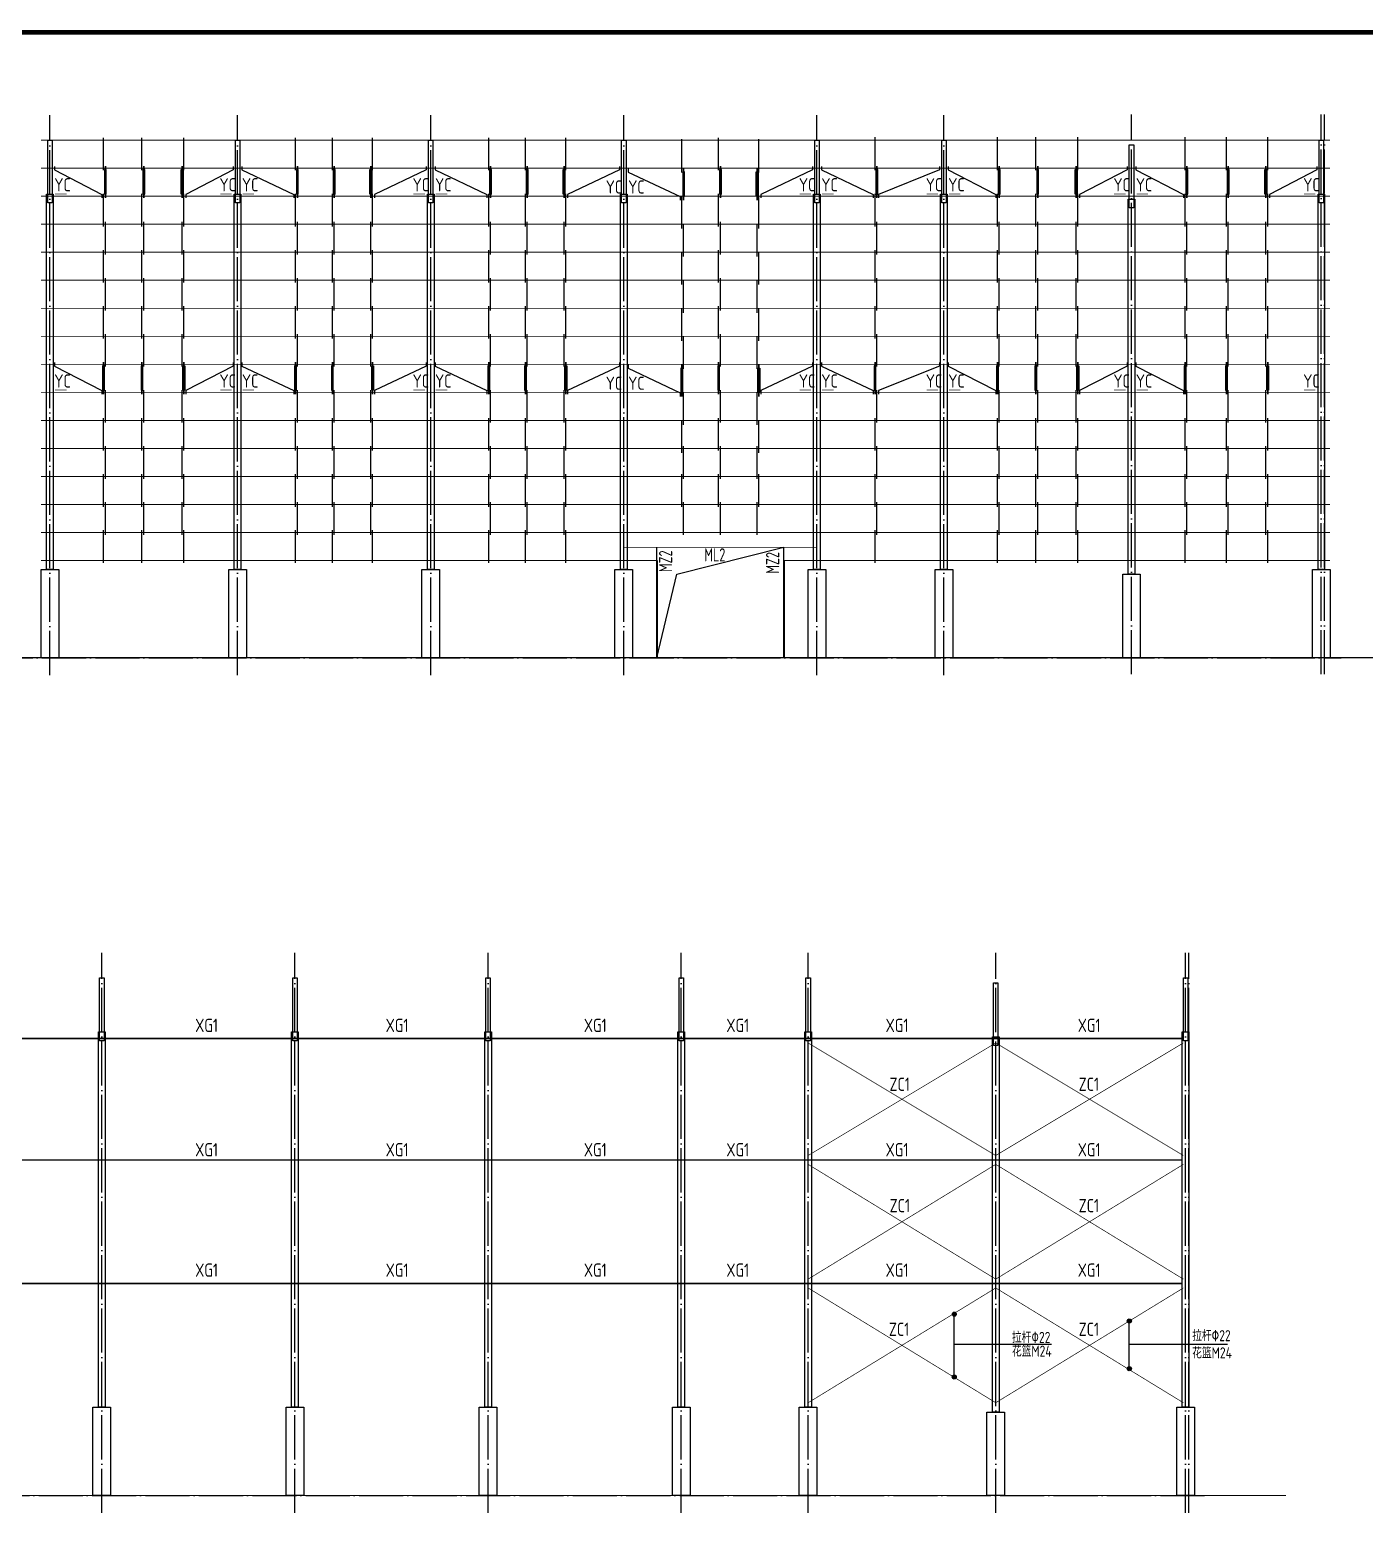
# Model space of a CAD drawing. Extents: x 69728788 to 150676229, y 15322671 to 43663798.
# Drawn here: x 75165439 to 75225913, y 20090026 to 20158203 of the extents above; entities that cross this region are included whole.
import ezdxf
from ezdxf.enums import TextEntityAlignment as Align

# ---------------------------------------------------------------- set-up
doc = ezdxf.new("R2010")
doc.units = 0
doc.header["$LTSCALE"] = 1000
doc.header["$MEASUREMENT"] = 0
doc.linetypes.add('DOTE', pattern=[2.42, 2, -0.2, 0.02, -0.2])
doc.layers.get('0').update_dxf_attribs({"linetype": 'CONTINUOUS'})
doc.layers.add('13', color=9, linetype='CONTINUOUS', lineweight=35)
for name, color, linetype in [('B标注', 3, 'CONTINUOUS'), ('DOTE', 251, 'DOTE'), ('PUB_DIM', 3, 'CONTINUOUS'), ('PUB_TEXT', 7, 'CONTINUOUS'), ('PUB_TITLE', 4, 'CONTINUOUS'), ('QL', 4, 'CONTINUOUS'), ('S', 2, 'CONTINUOUS'), ('屋面隅撑', 1, 'CONTINUOUS'), ('檩条拉条', 253, 'CONTINUOUS'), ('钢柱', 3, 'CONTINUOUS')]:
    doc.layers.add(name, color=color, linetype=linetype)
doc.styles.add('_HZDX', font='atssdeng.shx', dxfattribs={"width": 0.8, "bigfont": 'atssdchn.shx'})
doc.styles.add('TSSD_Rein', font='atssdeng.shx', dxfattribs={"width": 0.7, "bigfont": 'atssdchn.shx'})

msp = doc.modelspace()

# ---------------------------------------------------------------- hatches: boundary and pattern name
at = {"layer": 'PUB_DIM'}
for points in [[(75207402.5, 20100025.7, -1), (75207214.8, 20100025.7, -1)], [(75215333.3, 20099715.5, -1), (75215145.6, 20099715.5, -1)], [(75207402.5, 20097176.3, -1), (75207214.8, 20097176.3, -1)], [(75215333.3, 20097558.6, -1), (75215145.6, 20097558.6, -1)]]:
    msp.add_hatch(color=256, dxfattribs=at).paths.add_polyline_path(points)

# ---------------------------------------------------------------- linework, layer by layer
at = {"const_width": 50}
for points in [[(75123017.6, 20129769.6), (75228493.7, 20129769.6)], [(75122867.6, 20091813.7), (75222343.7, 20091813.7)]]:
    msp.add_lwpolyline(points, dxfattribs=at)
at = {"layer": '13'}
for p, q in [((75193838.6, 20134169.6), (75193838.6, 20129769.6)), ((75199588.6, 20134169.6), (75199588.6, 20129769.6))]:
    msp.add_line(p, q, dxfattribs=at)
at = {"layer": 'B标注'}
msp.add_lwpolyline([(75193838.6, 20129769.6), (75194742.8, 20133556.7), (75199588.6, 20134769.6)], dxfattribs=at)
at = {"layer": 'DOTE'}
for p, q in [((75166338.5, 20128980.6), (75166338.5, 20154345.6)), ((75174838.5, 20128980.6), (75174838.5, 20154345.6)), ((75183588.5, 20128980.6), (75183588.5, 20154345.6)), ((75192338.5, 20128980.6), (75192338.5, 20154345.6)), ((75201088.5, 20128980.6), (75201088.5, 20154345.6)), ((75206838.5, 20128980.6), (75206838.5, 20154345.6)), ((75215338.5, 20129019.6), (75215338.5, 20154384.6)), ((75223938.5, 20129019.6), (75223938.5, 20154384.6)), ((75224088.5, 20129019.6), (75224088.5, 20154384.6)), ((75124838.5, 20129769.6), (75224838.5, 20129769.6)), ((75124838.5, 20129769.6), (75224838.5, 20129769.6)), ((75168688.5, 20091024.7), (75168688.5, 20116389.6)), ((75177438.5, 20091024.7), (75177438.5, 20116389.6)), ((75186188.5, 20091024.7), (75186188.5, 20116389.6)), ((75194938.5, 20091024.7), (75194938.5, 20116389.6)), ((75200688.5, 20091024.7), (75200688.5, 20116389.6)), ((75209188.5, 20091024.7), (75209188.5, 20116389.6)), ((75217788.5, 20091024.7), (75217788.5, 20116389.6)), ((75217938.5, 20091024.7), (75217938.5, 20116389.6)), ((75124688.5, 20091813.7), (75218688.5, 20091813.7))]:
    msp.add_line(p, q, dxfattribs=at)
at = {"layer": 'PUB_DIM'}
for p, q in [((75207308.7, 20097176.3), (75207308.7, 20100081.5)), ((75215239.5, 20097558.6), (75215239.5, 20099771.3)), ((75207308.7, 20098669.6), (75211712.2, 20098669.6)), ((75215239.5, 20098669.6), (75219691.2, 20098669.6))]:
    msp.add_line(p, q, dxfattribs=at)
for centre in [(75207308.7, 20100025.7), (75215239.5, 20099715.5), (75207308.7, 20097176.3), (75215239.5, 20097558.6)]:
    msp.add_circle(centre, 93.9, dxfattribs=at)
at = {"layer": 'PUB_TITLE', "const_width": 200}
msp.add_lwpolyline([(75112584.3, 20043302.8), (75273784.3, 20043302.8), (75273784.3, 20158102.8), (75112584.3, 20158102.8)], close=True, dxfattribs=at)
at = {"layer": 'PUB_TITLE', "const_width": 30}
for points in [[(75209188.5, 20107213.7), (75200688.5, 20112313.7)], [(75209188.5, 20112313.7), (75200688.5, 20107213.7)], [(75217688.5, 20107213.7), (75209188.5, 20112313.7)], [(75217688.5, 20112313.7), (75209188.5, 20107213.7)], [(75209188.5, 20101613.7), (75200688.5, 20106813.7)], [(75209188.5, 20106813.7), (75200688.5, 20101613.7)], [(75217688.5, 20101613.7), (75209188.5, 20106813.7)], [(75217688.5, 20106813.7), (75209188.5, 20101613.7)], [(75209188.5, 20096013.7), (75200688.5, 20101213.7)], [(75209188.5, 20101213.7), (75200688.5, 20096013.7)], [(75217688.5, 20096013.7), (75209188.5, 20101213.7)], [(75217688.5, 20101213.7), (75209188.5, 20096013.7)]]:
    msp.add_lwpolyline(points, dxfattribs=at)
at = {"layer": 'QL'}
for p, q in [((75193838.6, 20134169.6), (75193838.6, 20134769.6)), ((75199588.6, 20134169.6), (75199588.6, 20134769.6))]:
    msp.add_line(p, q, dxfattribs=at)
at = {"layer": 'QL', "const_width": 40}
for points in [[(75165938.5, 20153219.6), (75224338.5, 20153219.6)], [(75165938.5, 20151949.6), (75224338.5, 20151949.6)], [(75165938.5, 20151949.6), (75224338.5, 20151949.6)], [(75165938.5, 20150679.6), (75224338.5, 20150679.6)], [(75165938.5, 20149409.6), (75224338.5, 20149409.6)], [(75165938.5, 20148139.6), (75224338.5, 20148139.6)], [(75165938.5, 20146869.6), (75224338.5, 20146869.6)], [(75165938.5, 20145599.6), (75224338.5, 20145599.6)], [(75165938.5, 20145599.6), (75224338.5, 20145599.6)], [(75165938.5, 20144329.6), (75224338.5, 20144329.6)], [(75165938.5, 20143059.6), (75224338.5, 20143059.6)], [(75165938.5, 20141789.6), (75224338.5, 20141789.6)], [(75165938.5, 20140519.6), (75224338.5, 20140519.6)], [(75165938.5, 20139249.6), (75224338.5, 20139249.6)], [(75165938.5, 20137979.6), (75224338.5, 20137979.6)], [(75165938.5, 20136709.6), (75224338.5, 20136709.6)], [(75165938.5, 20135439.6), (75224338.5, 20135439.6)], [(75192338.5, 20134769.6), (75201088.5, 20134769.6)], [(75165938.5, 20134169.6), (75193838.6, 20134169.6)], [(75199588.6, 20134169.6), (75224338.5, 20134169.6)]]:
    msp.add_lwpolyline(points, dxfattribs=at)
at = {"layer": 'S', "ltscale": 100, "const_width": 70}
for points in [[(75125763.5, 20112513.7), (75217638.5, 20112513.7)], [(75125763.5, 20107013.7), (75217638.5, 20107013.7)], [(75125763.5, 20101413.7), (75217638.5, 20101413.7)]]:
    msp.add_lwpolyline(points, dxfattribs=at)
at = {"layer": '屋面隅撑', "const_width": 30}
for points in [[(75167090, 20150779.6), (75166567.6, 20150779.6)], [(75174573.5, 20150779.6), (75174051.1, 20150779.6)], [(75174573.5, 20150779.6), (75174051.1, 20150779.6)], [(75175590, 20150779.6), (75175067.6, 20150779.6)], [(75183323.5, 20150779.6), (75182801.1, 20150779.6)], [(75184340, 20150779.6), (75183817.6, 20150779.6)], [(75192073.5, 20150679.6), (75191551.1, 20150679.6)], [(75193090, 20150679.6), (75192567.6, 20150679.6)], [(75200823.5, 20150779.6), (75200301.1, 20150779.6)], [(75201840, 20150779.6), (75201317.6, 20150779.6)], [(75206573.5, 20150779.6), (75206051.1, 20150779.6)], [(75206573.5, 20150779.6), (75206051.1, 20150779.6)], [(75207590, 20150779.6), (75207067.6, 20150779.6)], [(75207590, 20150779.6), (75207067.6, 20150779.6)], [(75215073.5, 20150779.6), (75214551.1, 20150779.6)], [(75216090, 20150779.6), (75215567.6, 20150779.6)], [(75223673.5, 20150779.6), (75223151.1, 20150779.6)], [(75167090, 20141889.6), (75166567.6, 20141889.6)], [(75174573.5, 20141889.6), (75174051.1, 20141889.6)], [(75174573.5, 20141889.6), (75174051.1, 20141889.6)], [(75175590, 20141889.6), (75175067.6, 20141889.6)], [(75183323.5, 20141889.6), (75182801.1, 20141889.6)], [(75184340, 20141889.6), (75183817.6, 20141889.6)], [(75192073.5, 20141789.6), (75191551.1, 20141789.6)], [(75193090, 20141789.6), (75192567.6, 20141789.6)], [(75200823.5, 20141889.6), (75200301.1, 20141889.6)], [(75201840, 20141889.6), (75201317.6, 20141889.6)], [(75206573.5, 20141889.6), (75206051.1, 20141889.6)], [(75206573.5, 20141889.6), (75206051.1, 20141889.6)], [(75207590, 20141889.6), (75207067.6, 20141889.6)], [(75207590, 20141889.6), (75207067.6, 20141889.6)], [(75215073.5, 20141889.6), (75214551.1, 20141889.6)], [(75216090, 20141889.6), (75215567.6, 20141889.6)], [(75223673.5, 20141889.6), (75223151.1, 20141889.6)]]:
    msp.add_lwpolyline(points, dxfattribs=at)
at = {"layer": '檩条拉条'}
for p, q in [((75168768.5, 20151849.6), (75168768.5, 20153319.3)), ((75170508.5, 20151849.6), (75170508.5, 20153319.3)), ((75172408.5, 20151849.6), (75172408.5, 20153319.3)), ((75177468.5, 20151849.6), (75177468.5, 20153319.3)), ((75179133.5, 20151849.6), (75179133.5, 20153319.3)), ((75180958.5, 20151849.6), (75180958.5, 20153319.3)), ((75186218.5, 20151849.6), (75186218.5, 20153319.3)), ((75187883.5, 20151849.6), (75187883.5, 20153319.3)), ((75189708.5, 20151849.6), (75189708.5, 20153319.3)), ((75194968.5, 20151749.6), (75194968.5, 20153259.3)), ((75196633.5, 20151849.6), (75196633.5, 20153319.3)), ((75198458.5, 20151749.6), (75198458.5, 20153259.3)), ((75203718.5, 20151849.6), (75203718.5, 20153359.3)), ((75209268.5, 20151849.6), (75209268.5, 20153359.3)), ((75211008.5, 20151849.6), (75211008.5, 20153359.3)), ((75212908.5, 20151849.6), (75212908.5, 20153359.3)), ((75217768.5, 20151849.6), (75217768.5, 20153359.3)), ((75219638.5, 20151849.6), (75219638.5, 20153359.3)), ((75221508.5, 20151849.6), (75221508.5, 20153359.3)), ((75168848.5, 20152042.8), (75168848.5, 20150599.6)), ((75168848.5, 20150599.6), (75168848.5, 20152042.8)), ((75170588.5, 20152042.8), (75170588.5, 20150599.6)), ((75170588.5, 20150599.6), (75170588.5, 20152042.8)), ((75172328.5, 20152042.8), (75172328.5, 20150599.6)), ((75172328.5, 20150599.6), (75172328.5, 20152042.8)), ((75177548.5, 20152042.8), (75177548.5, 20150599.6)), ((75177548.5, 20150599.6), (75177548.5, 20152042.8)), ((75179213.5, 20152042.8), (75179213.5, 20150599.6)), ((75179213.5, 20150599.6), (75179213.5, 20152042.8)), ((75180878.5, 20152042.8), (75180878.5, 20150599.6)), ((75180878.5, 20150599.6), (75180878.5, 20152042.8)), ((75186298.5, 20152042.8), (75186298.5, 20150599.6)), ((75186298.5, 20150599.6), (75186298.5, 20152042.8)), ((75187963.5, 20152042.8), (75187963.5, 20150599.6)), ((75187963.5, 20150599.6), (75187963.5, 20152042.8)), ((75189628.5, 20152042.8), (75189628.5, 20150599.6)), ((75189628.5, 20150599.6), (75189628.5, 20152042.8)), ((75195048.5, 20151942.8), (75195048.5, 20150499.6)), ((75195048.5, 20150499.6), (75195048.5, 20151942.8)), ((75196713.5, 20152042.8), (75196713.5, 20150599.6)), ((75196713.5, 20150599.6), (75196713.5, 20152042.8)), ((75198378.5, 20151942.8), (75198378.5, 20150499.6)), ((75198378.5, 20150499.6), (75198378.5, 20151942.8)), ((75203798.5, 20152042.8), (75203798.5, 20150599.6)), ((75203798.5, 20150599.6), (75203798.5, 20152042.8)), ((75209348.5, 20152042.8), (75209348.5, 20150599.6)), ((75209348.5, 20150599.6), (75209348.5, 20152042.8)), ((75211088.5, 20152042.8), (75211088.5, 20150599.6)), ((75211088.5, 20150599.6), (75211088.5, 20152042.8)), ((75212828.5, 20152042.8), (75212828.5, 20150599.6)), ((75212828.5, 20150599.6), (75212828.5, 20152042.8)), ((75217848.5, 20152042.8), (75217848.5, 20150599.6)), ((75217848.5, 20150599.6), (75217848.5, 20152042.8)), ((75219718.5, 20152042.8), (75219718.5, 20150599.6)), ((75219718.5, 20150599.6), (75219718.5, 20152042.8)), ((75221428.5, 20152042.8), (75221428.5, 20150599.6)), ((75221428.5, 20150599.6), (75221428.5, 20152042.8)), ((75168768.5, 20149309.6), (75168768.5, 20150779.3)), ((75170508.5, 20149309.6), (75170508.5, 20150779.3)), ((75172408.5, 20149309.6), (75172408.5, 20150779.3)), ((75177468.5, 20149309.6), (75177468.5, 20150779.3)), ((75179133.5, 20149309.6), (75179133.5, 20150779.3)), ((75180958.5, 20149309.6), (75180958.5, 20150779.3)), ((75186218.5, 20149309.6), (75186218.5, 20150779.3)), ((75187883.5, 20149309.6), (75187883.5, 20150779.3)), ((75189708.5, 20149309.6), (75189708.5, 20150779.3)), ((75194968.5, 20149209.6), (75194968.5, 20150679.3)), ((75196633.5, 20149309.6), (75196633.5, 20150779.3)), ((75198458.5, 20149209.6), (75198458.5, 20150679.3)), ((75203718.5, 20149309.6), (75203718.5, 20150779.3)), ((75209268.5, 20149309.6), (75209268.5, 20150779.3)), ((75211008.5, 20149309.6), (75211008.5, 20150779.3)), ((75212908.5, 20149309.6), (75212908.5, 20150779.3)), ((75217768.5, 20149309.6), (75217768.5, 20150779.3)), ((75219638.5, 20149309.6), (75219638.5, 20150779.3)), ((75221508.5, 20149309.6), (75221508.5, 20150779.3)), ((75168848.5, 20148039.6), (75168848.5, 20149509.3)), ((75170588.5, 20148039.6), (75170588.5, 20149509.3)), ((75172328.5, 20148039.6), (75172328.5, 20149509.3)), ((75177548.5, 20148039.6), (75177548.5, 20149509.3)), ((75179213.5, 20148039.6), (75179213.5, 20149509.3)), ((75180878.5, 20148039.6), (75180878.5, 20149509.3)), ((75186298.5, 20148039.6), (75186298.5, 20149509.3)), ((75187963.5, 20148039.6), (75187963.5, 20149509.3)), ((75189628.5, 20148039.6), (75189628.5, 20149509.3)), ((75195048.5, 20147939.6), (75195048.5, 20149409.3)), ((75196713.5, 20148039.6), (75196713.5, 20149509.3)), ((75198378.5, 20147939.6), (75198378.5, 20149409.3)), ((75203798.5, 20148039.6), (75203798.5, 20149509.3)), ((75209348.5, 20148039.6), (75209348.5, 20149509.3)), ((75211088.5, 20148039.6), (75211088.5, 20149509.3)), ((75212828.5, 20148039.6), (75212828.5, 20149509.3)), ((75217848.5, 20148039.6), (75217848.5, 20149509.3)), ((75219718.5, 20148039.6), (75219718.5, 20149509.3)), ((75221428.5, 20148039.6), (75221428.5, 20149509.3)), ((75168768.5, 20146769.6), (75168768.5, 20148239.3)), ((75170508.5, 20146769.6), (75170508.5, 20148239.3)), ((75172408.5, 20146769.6), (75172408.5, 20148239.3)), ((75177468.5, 20146769.6), (75177468.5, 20148239.3)), ((75179133.5, 20146769.6), (75179133.5, 20148239.3)), ((75180958.5, 20146769.6), (75180958.5, 20148239.3)), ((75186218.5, 20146769.6), (75186218.5, 20148239.3)), ((75187883.5, 20146769.6), (75187883.5, 20148239.3)), ((75189708.5, 20146769.6), (75189708.5, 20148239.3)), ((75194968.5, 20146669.6), (75194968.5, 20148139.3)), ((75196633.5, 20146769.6), (75196633.5, 20148239.3)), ((75198458.5, 20146669.6), (75198458.5, 20148139.3)), ((75203718.5, 20146769.6), (75203718.5, 20148239.3)), ((75209268.5, 20146769.6), (75209268.5, 20148239.3)), ((75211008.5, 20146769.6), (75211008.5, 20148239.3)), ((75212908.5, 20146769.6), (75212908.5, 20148239.3)), ((75217768.5, 20146769.6), (75217768.5, 20148239.3)), ((75219638.5, 20146769.6), (75219638.5, 20148239.3)), ((75221508.5, 20146769.6), (75221508.5, 20148239.3)), ((75168848.5, 20145499.6), (75168848.5, 20146969.3)), ((75170588.5, 20145499.6), (75170588.5, 20146969.3)), ((75172328.5, 20145499.6), (75172328.5, 20146969.3)), ((75177548.5, 20145499.6), (75177548.5, 20146969.3)), ((75179213.5, 20145499.6), (75179213.5, 20146969.3)), ((75180878.5, 20145499.6), (75180878.5, 20146969.3)), ((75186298.5, 20145499.6), (75186298.5, 20146969.3)), ((75187963.5, 20145499.6), (75187963.5, 20146969.3)), ((75189628.5, 20145499.6), (75189628.5, 20146969.3)), ((75195048.5, 20145399.6), (75195048.5, 20146869.3)), ((75196713.5, 20145499.6), (75196713.5, 20146969.3)), ((75198378.5, 20145399.6), (75198378.5, 20146869.3)), ((75203798.5, 20145499.6), (75203798.5, 20146969.3)), ((75209348.5, 20145499.6), (75209348.5, 20146969.3)), ((75211088.5, 20145499.6), (75211088.5, 20146969.3)), ((75212828.5, 20145499.6), (75212828.5, 20146969.3)), ((75217848.5, 20145499.6), (75217848.5, 20146969.3)), ((75219718.5, 20145499.6), (75219718.5, 20146969.3)), ((75221428.5, 20145499.6), (75221428.5, 20146969.3)), ((75168768.5, 20144229.6), (75168768.5, 20145699.3)), ((75170508.5, 20144229.6), (75170508.5, 20145699.3)), ((75172408.5, 20144229.6), (75172408.5, 20145699.3)), ((75177468.5, 20144229.6), (75177468.5, 20145699.3)), ((75179133.5, 20144229.6), (75179133.5, 20145699.3)), ((75180958.5, 20144229.6), (75180958.5, 20145699.3)), ((75186218.5, 20144229.6), (75186218.5, 20145699.3)), ((75187883.5, 20144229.6), (75187883.5, 20145699.3)), ((75189708.5, 20144229.6), (75189708.5, 20145699.3)), ((75196633.5, 20144229.6), (75196633.5, 20145699.3)), ((75203718.5, 20144229.6), (75203718.5, 20145699.3)), ((75209268.5, 20144229.6), (75209268.5, 20145699.3)), ((75211008.5, 20144229.6), (75211008.5, 20145699.3)), ((75212908.5, 20144229.6), (75212908.5, 20145699.3)), ((75217768.5, 20144229.6), (75217768.5, 20145699.3)), ((75219638.5, 20144229.6), (75219638.5, 20145699.3)), ((75221508.5, 20144229.6), (75221508.5, 20145699.3)), ((75194968.5, 20144129.6), (75194968.5, 20145599.3)), ((75198458.5, 20144129.6), (75198458.5, 20145599.3)), ((75168848.5, 20142959.6), (75168848.5, 20144429.3)), ((75170588.5, 20142959.6), (75170588.5, 20144429.3)), ((75172328.5, 20142959.6), (75172328.5, 20144429.3)), ((75177548.5, 20142959.6), (75177548.5, 20144429.3)), ((75179213.5, 20142959.6), (75179213.5, 20144429.3)), ((75180878.5, 20142959.6), (75180878.5, 20144429.3)), ((75186298.5, 20142959.6), (75186298.5, 20144429.3)), ((75187963.5, 20142959.6), (75187963.5, 20144429.3)), ((75189628.5, 20142959.6), (75189628.5, 20144429.3)), ((75195048.5, 20142859.6), (75195048.5, 20144329.3)), ((75196713.5, 20142959.6), (75196713.5, 20144429.3)), ((75198378.5, 20142859.6), (75198378.5, 20144329.3)), ((75203798.5, 20142959.6), (75203798.5, 20144429.3)), ((75209348.5, 20142959.6), (75209348.5, 20144429.3)), ((75211088.5, 20142959.6), (75211088.5, 20144429.3)), ((75212828.5, 20142959.6), (75212828.5, 20144429.3)), ((75217848.5, 20142959.6), (75217848.5, 20144429.3)), ((75219718.5, 20142959.6), (75219718.5, 20144429.3)), ((75221428.5, 20142959.6), (75221428.5, 20144429.3)), ((75168768.5, 20143152.8), (75168768.5, 20141709.6)), ((75168768.5, 20141709.6), (75168768.5, 20143152.8)), ((75170508.5, 20143152.8), (75170508.5, 20141709.6)), ((75170508.5, 20141709.6), (75170508.5, 20143152.8)), ((75172408.5, 20143152.8), (75172408.5, 20141709.6)), ((75172408.5, 20141709.6), (75172408.5, 20143152.8)), ((75177468.5, 20143152.8), (75177468.5, 20141709.6)), ((75177468.5, 20141709.6), (75177468.5, 20143152.8)), ((75179133.5, 20143152.8), (75179133.5, 20141709.6)), ((75179133.5, 20141709.6), (75179133.5, 20143152.8)), ((75180958.5, 20143152.8), (75180958.5, 20141709.6)), ((75180958.5, 20141709.6), (75180958.5, 20143152.8)), ((75186218.5, 20143152.8), (75186218.5, 20141709.6)), ((75186218.5, 20141709.6), (75186218.5, 20143152.8)), ((75187883.5, 20143152.8), (75187883.5, 20141709.6)), ((75187883.5, 20141709.6), (75187883.5, 20143152.8)), ((75189708.5, 20143152.8), (75189708.5, 20141709.6)), ((75189708.5, 20141709.6), (75189708.5, 20143152.8)), ((75194968.5, 20143052.8), (75194968.5, 20141609.6)), ((75194968.5, 20141609.6), (75194968.5, 20143052.8)), ((75196633.5, 20143152.8), (75196633.5, 20141709.6)), ((75196633.5, 20141709.6), (75196633.5, 20143152.8)), ((75198458.5, 20143052.8), (75198458.5, 20141609.6)), ((75198458.5, 20141609.6), (75198458.5, 20143052.8)), ((75203718.5, 20143152.8), (75203718.5, 20141709.6)), ((75203718.5, 20141709.6), (75203718.5, 20143152.8)), ((75209268.5, 20143152.8), (75209268.5, 20141709.6)), ((75209268.5, 20141709.6), (75209268.5, 20143152.8)), ((75211008.5, 20143152.8), (75211008.5, 20141709.6)), ((75211008.5, 20141709.6), (75211008.5, 20143152.8)), ((75212908.5, 20143152.8), (75212908.5, 20141709.6)), ((75212908.5, 20141709.6), (75212908.5, 20143152.8)), ((75217768.5, 20143152.8), (75217768.5, 20141709.6)), ((75217768.5, 20141709.6), (75217768.5, 20143152.8)), ((75219638.5, 20143152.8), (75219638.5, 20141709.6)), ((75219638.5, 20141709.6), (75219638.5, 20143152.8)), ((75221508.5, 20143152.8), (75221508.5, 20141709.6)), ((75221508.5, 20141709.6), (75221508.5, 20143152.8)), ((75168848.5, 20140419.6), (75168848.5, 20141889.3)), ((75170588.5, 20140419.6), (75170588.5, 20141889.3)), ((75172328.5, 20140419.6), (75172328.5, 20141889.3)), ((75177548.5, 20140419.6), (75177548.5, 20141889.3)), ((75179213.5, 20140419.6), (75179213.5, 20141889.3)), ((75180878.5, 20140419.6), (75180878.5, 20141889.3)), ((75186298.5, 20140419.6), (75186298.5, 20141889.3)), ((75187963.5, 20140419.6), (75187963.5, 20141889.3)), ((75189628.5, 20140419.6), (75189628.5, 20141889.3)), ((75195048.5, 20140319.6), (75195048.5, 20141789.3)), ((75196713.5, 20140419.6), (75196713.5, 20141889.3)), ((75198378.5, 20140319.6), (75198378.5, 20141789.3)), ((75203798.5, 20140419.6), (75203798.5, 20141889.3)), ((75209348.5, 20140419.6), (75209348.5, 20141889.3)), ((75211088.5, 20140419.6), (75211088.5, 20141889.3)), ((75212828.5, 20140419.6), (75212828.5, 20141889.3)), ((75217848.5, 20140419.6), (75217848.5, 20141889.3)), ((75219718.5, 20140419.6), (75219718.5, 20141889.3)), ((75221428.5, 20140419.6), (75221428.5, 20141889.3)), ((75168768.5, 20139149.6), (75168768.5, 20140619.3)), ((75170508.5, 20139149.6), (75170508.5, 20140619.3)), ((75172408.5, 20139149.6), (75172408.5, 20140619.3)), ((75177468.5, 20139149.6), (75177468.5, 20140619.3)), ((75179133.5, 20139149.6), (75179133.5, 20140619.3)), ((75180958.5, 20139149.6), (75180958.5, 20140619.3)), ((75186218.5, 20139149.6), (75186218.5, 20140619.3)), ((75187883.5, 20139149.6), (75187883.5, 20140619.3)), ((75189708.5, 20139149.6), (75189708.5, 20140619.3)), ((75194968.5, 20139049.6), (75194968.5, 20140519.3)), ((75196633.5, 20139149.6), (75196633.5, 20140619.3)), ((75198458.5, 20139049.6), (75198458.5, 20140519.3)), ((75203718.5, 20139149.6), (75203718.5, 20140619.3)), ((75209268.5, 20139149.6), (75209268.5, 20140619.3)), ((75211008.5, 20139149.6), (75211008.5, 20140619.3)), ((75212908.5, 20139149.6), (75212908.5, 20140619.3)), ((75217768.5, 20139149.6), (75217768.5, 20140619.3)), ((75219638.5, 20139149.6), (75219638.5, 20140619.3)), ((75221508.5, 20139149.6), (75221508.5, 20140619.3)), ((75168848.5, 20137879.6), (75168848.5, 20139349.3)), ((75170588.5, 20137879.6), (75170588.5, 20139349.3)), ((75172328.5, 20137879.6), (75172328.5, 20139349.3)), ((75177548.5, 20137879.6), (75177548.5, 20139349.3)), ((75179213.5, 20137879.6), (75179213.5, 20139349.3)), ((75180878.5, 20137879.6), (75180878.5, 20139349.3)), ((75186298.5, 20137879.6), (75186298.5, 20139349.3)), ((75187963.5, 20137879.6), (75187963.5, 20139349.3)), ((75189628.5, 20137879.6), (75189628.5, 20139349.3)), ((75195048.5, 20137879.6), (75195048.5, 20139349.3)), ((75196713.5, 20137879.6), (75196713.5, 20139349.3)), ((75198378.5, 20137879.6), (75198378.5, 20139349.3)), ((75203798.5, 20137879.6), (75203798.5, 20139349.3)), ((75209348.5, 20137879.6), (75209348.5, 20139349.3)), ((75211088.5, 20137879.6), (75211088.5, 20139349.3)), ((75212828.5, 20137879.6), (75212828.5, 20139349.3)), ((75217848.5, 20137879.6), (75217848.5, 20139349.3)), ((75219718.5, 20137879.6), (75219718.5, 20139349.3)), ((75221428.5, 20137879.6), (75221428.5, 20139349.3)), ((75168768.5, 20136609.6), (75168768.5, 20138079.3)), ((75170508.5, 20136609.6), (75170508.5, 20138079.3)), ((75172408.5, 20136609.6), (75172408.5, 20138079.3)), ((75177468.5, 20136609.6), (75177468.5, 20138079.3)), ((75179133.5, 20136609.6), (75179133.5, 20138079.3)), ((75180958.5, 20136609.6), (75180958.5, 20138079.3)), ((75186218.5, 20136609.6), (75186218.5, 20138079.3)), ((75187883.5, 20136609.6), (75187883.5, 20138079.3)), ((75189708.5, 20136609.6), (75189708.5, 20138079.3)), ((75194968.5, 20136609.6), (75194968.5, 20138079.3)), ((75196633.5, 20136609.6), (75196633.5, 20138079.3)), ((75198458.5, 20136609.6), (75198458.5, 20138079.3)), ((75203718.5, 20136609.6), (75203718.5, 20138079.3)), ((75209268.5, 20136609.6), (75209268.5, 20138079.3)), ((75211008.5, 20136609.6), (75211008.5, 20138079.3)), ((75212908.5, 20136609.6), (75212908.5, 20138079.3)), ((75217768.5, 20136609.6), (75217768.5, 20138079.3)), ((75219638.5, 20136609.6), (75219638.5, 20138079.3)), ((75221508.5, 20136609.6), (75221508.5, 20138079.3)), ((75168848.5, 20135339.6), (75168848.5, 20136809.3)), ((75170588.5, 20135339.6), (75170588.5, 20136809.3)), ((75172328.5, 20135339.6), (75172328.5, 20136809.3)), ((75177548.5, 20135339.6), (75177548.5, 20136809.3)), ((75179213.5, 20135339.6), (75179213.5, 20136809.3)), ((75180878.5, 20135339.6), (75180878.5, 20136809.3)), ((75186298.5, 20135339.6), (75186298.5, 20136809.3)), ((75187963.5, 20135339.6), (75187963.5, 20136809.3)), ((75189628.5, 20135339.6), (75189628.5, 20136809.3)), ((75195048.5, 20135339.6), (75195048.5, 20136809.3)), ((75196713.5, 20135339.6), (75196713.5, 20136809.3)), ((75198378.5, 20135339.6), (75198378.5, 20136809.3)), ((75203798.5, 20135339.6), (75203798.5, 20136809.3)), ((75209348.5, 20135339.6), (75209348.5, 20136809.3)), ((75211088.5, 20135339.6), (75211088.5, 20136809.3)), ((75212828.5, 20135339.6), (75212828.5, 20136809.3)), ((75217848.5, 20135339.6), (75217848.5, 20136809.3)), ((75219718.5, 20135339.6), (75219718.5, 20136809.3)), ((75221428.5, 20135339.6), (75221428.5, 20136809.3)), ((75168768.5, 20134069.6), (75168768.5, 20135539.3)), ((75170508.5, 20134069.6), (75170508.5, 20135539.3)), ((75172408.5, 20134069.6), (75172408.5, 20135539.3)), ((75177468.5, 20134069.6), (75177468.5, 20135539.3)), ((75179133.5, 20134069.6), (75179133.5, 20135539.3)), ((75180958.5, 20134069.6), (75180958.5, 20135539.3)), ((75186218.5, 20134069.6), (75186218.5, 20135539.3)), ((75187883.5, 20134069.6), (75187883.5, 20135539.3)), ((75189708.5, 20134069.6), (75189708.5, 20135539.3)), ((75203718.5, 20134069.6), (75203718.5, 20135539.3)), ((75209268.5, 20134069.6), (75209268.5, 20135539.3)), ((75211008.5, 20134069.6), (75211008.5, 20135539.3)), ((75212908.5, 20134069.6), (75212908.5, 20135539.3)), ((75217768.5, 20134069.6), (75217768.5, 20135539.3)), ((75219638.5, 20134069.6), (75219638.5, 20135539.3)), ((75221508.5, 20134069.6), (75221508.5, 20135539.3))]:
    msp.add_line(p, q, dxfattribs=at)
for points in [[(75166538.5, 20152029.6), (75166538.5, 20151869.6), (75168688.5, 20150759.6), (75168688.5, 20150599.6)], [(75174638.5, 20152029.6), (75174638.5, 20151869.6), (75172488.5, 20150759.6), (75172488.5, 20150599.6)], [(75175038.5, 20152029.6), (75175038.5, 20151869.6), (75177388.5, 20150759.6), (75177388.5, 20150599.6)], [(75183388.5, 20152029.6), (75183388.5, 20151869.6), (75181038.5, 20150759.6), (75181038.5, 20150599.6)], [(75183788.5, 20152029.6), (75183788.5, 20151869.6), (75186138.5, 20150759.6), (75186138.5, 20150599.6)], [(75192138.5, 20152029.6), (75192138.5, 20151869.6), (75189788.5, 20150759.6), (75189788.5, 20150599.6)], [(75192538.5, 20151929.6), (75192538.5, 20151769.6), (75194888.5, 20150659.6), (75194888.5, 20150499.6)], [(75200888.5, 20152029.6), (75200888.5, 20151869.6), (75198538.5, 20150759.6), (75198538.5, 20150599.6)], [(75201288.5, 20152029.6), (75201288.5, 20151869.6), (75203638.5, 20150759.6), (75203638.5, 20150599.6)], [(75206638.5, 20152029.6), (75206638.5, 20151869.6), (75203878.5, 20150759.6), (75203878.5, 20150599.6)], [(75207038.5, 20152029.6), (75207038.5, 20151869.6), (75209188.5, 20150759.6), (75209188.5, 20150599.6)], [(75215138.5, 20152029.6), (75215138.5, 20151869.6), (75212988.5, 20150759.6), (75212988.5, 20150599.6)], [(75215538.5, 20152029.6), (75215538.5, 20151869.6), (75217688.5, 20150759.6), (75217688.5, 20150599.6)], [(75223738.5, 20152029.6), (75223738.5, 20151869.6), (75221588.5, 20150759.6), (75221588.5, 20150599.6)], [(75166538.5, 20143139.6), (75166538.5, 20142979.6), (75168688.5, 20141869.6), (75168688.5, 20141709.6)], [(75174638.5, 20143139.6), (75174638.5, 20142979.6), (75172488.5, 20141869.6), (75172488.5, 20141709.6)], [(75175038.5, 20143139.6), (75175038.5, 20142979.6), (75177388.5, 20141869.6), (75177388.5, 20141709.6)], [(75183388.5, 20143139.6), (75183388.5, 20142979.6), (75181038.5, 20141869.6), (75181038.5, 20141709.6)], [(75183788.5, 20143139.6), (75183788.5, 20142979.6), (75186138.5, 20141869.6), (75186138.5, 20141709.6)], [(75192138.5, 20143139.6), (75192138.5, 20142979.6), (75189788.5, 20141869.6), (75189788.5, 20141709.6)], [(75192538.5, 20143039.6), (75192538.5, 20142879.6), (75194888.5, 20141769.6), (75194888.5, 20141609.6)], [(75200888.5, 20143139.6), (75200888.5, 20142979.6), (75198538.5, 20141869.6), (75198538.5, 20141709.6)], [(75201288.5, 20143139.6), (75201288.5, 20142979.6), (75203638.5, 20141869.6), (75203638.5, 20141709.6)], [(75206638.5, 20143139.6), (75206638.5, 20142979.6), (75203878.5, 20141869.6), (75203878.5, 20141709.6)], [(75207038.5, 20143139.6), (75207038.5, 20142979.6), (75209188.5, 20141869.6), (75209188.5, 20141709.6)], [(75215138.5, 20143139.6), (75215138.5, 20142979.6), (75212988.5, 20141869.6), (75212988.5, 20141709.6)], [(75215538.5, 20143139.6), (75215538.5, 20142979.6), (75217688.5, 20141869.6), (75217688.5, 20141709.6)]]:
    msp.add_lwpolyline(points, dxfattribs=at)
for points in [[(75168891.8, 20151882.8), (75168805.3, 20151882.8), (75168805.3, 20150772.8), (75168891.8, 20150772.8)], [(75170631.8, 20151882.8), (75170545.3, 20151882.8), (75170545.3, 20150772.8), (75170631.8, 20150772.8)], [(75172285.3, 20151882.8), (75172371.8, 20151882.8), (75172371.8, 20150772.8), (75172285.3, 20150772.8)], [(75177591.8, 20151882.8), (75177505.3, 20151882.8), (75177505.3, 20150772.8), (75177591.8, 20150772.8)], [(75179256.8, 20151882.8), (75179170.3, 20151882.8), (75179170.3, 20150772.8), (75179256.8, 20150772.8)], [(75180835.3, 20151882.8), (75180921.8, 20151882.8), (75180921.8, 20150772.8), (75180835.3, 20150772.8)], [(75186341.8, 20151882.8), (75186255.3, 20151882.8), (75186255.3, 20150772.8), (75186341.8, 20150772.8)], [(75188006.8, 20151882.8), (75187920.3, 20151882.8), (75187920.3, 20150772.8), (75188006.8, 20150772.8)], [(75189585.3, 20151882.8), (75189671.8, 20151882.8), (75189671.8, 20150772.8), (75189585.3, 20150772.8)], [(75195091.8, 20151782.8), (75195005.3, 20151782.8), (75195005.3, 20150672.8), (75195091.8, 20150672.8)], [(75196756.8, 20151882.8), (75196670.3, 20151882.8), (75196670.3, 20150772.8), (75196756.8, 20150772.8)], [(75198335.3, 20151782.8), (75198421.8, 20151782.8), (75198421.8, 20150672.8), (75198335.3, 20150672.8)], [(75203841.8, 20151882.8), (75203755.3, 20151882.8), (75203755.3, 20150772.8), (75203841.8, 20150772.8)], [(75209391.8, 20151882.8), (75209305.3, 20151882.8), (75209305.3, 20150772.8), (75209391.8, 20150772.8)], [(75211131.8, 20151882.8), (75211045.3, 20151882.8), (75211045.3, 20150772.8), (75211131.8, 20150772.8)], [(75212785.3, 20151882.8), (75212871.8, 20151882.8), (75212871.8, 20150772.8), (75212785.3, 20150772.8)], [(75217891.8, 20151882.8), (75217805.3, 20151882.8), (75217805.3, 20150772.8), (75217891.8, 20150772.8)], [(75219761.8, 20151882.8), (75219675.3, 20151882.8), (75219675.3, 20150772.8), (75219761.8, 20150772.8)], [(75221385.3, 20151882.8), (75221471.8, 20151882.8), (75221471.8, 20150772.8), (75221385.3, 20150772.8)], [(75168811.8, 20142992.8), (75168725.3, 20142992.8), (75168725.3, 20141882.8), (75168811.8, 20141882.8)], [(75170551.8, 20142992.8), (75170465.3, 20142992.8), (75170465.3, 20141882.8), (75170551.8, 20141882.8)], [(75172365.3, 20142992.8), (75172451.8, 20142992.8), (75172451.8, 20141882.8), (75172365.3, 20141882.8)], [(75177511.8, 20142992.8), (75177425.3, 20142992.8), (75177425.3, 20141882.8), (75177511.8, 20141882.8)], [(75179176.8, 20142992.8), (75179090.3, 20142992.8), (75179090.3, 20141882.8), (75179176.8, 20141882.8)], [(75180915.3, 20142992.8), (75181001.8, 20142992.8), (75181001.8, 20141882.8), (75180915.3, 20141882.8)], [(75186261.8, 20142992.8), (75186175.3, 20142992.8), (75186175.3, 20141882.8), (75186261.8, 20141882.8)], [(75187926.8, 20142992.8), (75187840.3, 20142992.8), (75187840.3, 20141882.8), (75187926.8, 20141882.8)], [(75189665.3, 20142992.8), (75189751.8, 20142992.8), (75189751.8, 20141882.8), (75189665.3, 20141882.8)], [(75196676.8, 20142992.8), (75196590.3, 20142992.8), (75196590.3, 20141882.8), (75196676.8, 20141882.8)], [(75203761.8, 20142992.8), (75203675.3, 20142992.8), (75203675.3, 20141882.8), (75203761.8, 20141882.8)], [(75209311.8, 20142992.8), (75209225.3, 20142992.8), (75209225.3, 20141882.8), (75209311.8, 20141882.8)], [(75211051.8, 20142992.8), (75210965.3, 20142992.8), (75210965.3, 20141882.8), (75211051.8, 20141882.8)], [(75212865.3, 20142992.8), (75212951.8, 20142992.8), (75212951.8, 20141882.8), (75212865.3, 20141882.8)], [(75217811.8, 20142992.8), (75217725.3, 20142992.8), (75217725.3, 20141882.8), (75217811.8, 20141882.8)], [(75219681.8, 20142992.8), (75219595.3, 20142992.8), (75219595.3, 20141882.8), (75219681.8, 20141882.8)], [(75221465.3, 20142992.8), (75221551.8, 20142992.8), (75221551.8, 20141882.8), (75221465.3, 20141882.8)], [(75195011.8, 20142892.8), (75194925.3, 20142892.8), (75194925.3, 20141782.8), (75195011.8, 20141782.8)], [(75198415.3, 20142892.8), (75198501.8, 20142892.8), (75198501.8, 20141782.8), (75198415.3, 20141782.8)]]:
    msp.add_lwpolyline(points, close=True, dxfattribs=at)
at = {"layer": '钢柱'}
for points in [[(75166238.5, 20153219.6), (75166438.5, 20153219.6), (75166438.5, 20150369.6), (75166238.5, 20150369.6)], [(75174738.5, 20153219.6), (75174938.5, 20153219.6), (75174938.5, 20150369.6), (75174738.5, 20150369.6)], [(75183488.5, 20153219.6), (75183688.5, 20153219.6), (75183688.5, 20150369.6), (75183488.5, 20150369.6)], [(75192238.5, 20153219.6), (75192438.5, 20153219.6), (75192438.5, 20150369.6), (75192238.5, 20150369.6)], [(75200988.5, 20153219.6), (75201188.5, 20153219.6), (75201188.5, 20150369.6), (75200988.5, 20150369.6)], [(75206738.5, 20153219.6), (75206938.5, 20153219.6), (75206938.5, 20150369.6), (75206738.5, 20150369.6)], [(75223838.5, 20153219.6), (75224038.5, 20153219.6), (75224038.5, 20150369.6), (75223838.5, 20150369.6)], [(75215238.5, 20152997.9), (75215438.5, 20152997.9), (75215438.5, 20150147.9), (75215238.5, 20150147.9)], [(75166188.5, 20150769.6), (75166488.5, 20150769.6), (75166488.5, 20133769.6), (75166188.5, 20133769.6)], [(75174688.5, 20150769.6), (75174988.5, 20150769.6), (75174988.5, 20133769.6), (75174688.5, 20133769.6)], [(75183438.5, 20150769.6), (75183738.5, 20150769.6), (75183738.5, 20133769.6), (75183438.5, 20133769.6)], [(75192188.5, 20150769.6), (75192488.5, 20150769.6), (75192488.5, 20133769.6), (75192188.5, 20133769.6)], [(75200938.5, 20150769.6), (75201238.5, 20150769.6), (75201238.5, 20133769.6), (75200938.5, 20133769.6)], [(75206688.5, 20150769.6), (75206988.5, 20150769.6), (75206988.5, 20133769.6), (75206688.5, 20133769.6)], [(75215188.5, 20150547.9), (75215488.5, 20150547.9), (75215488.5, 20133547.9), (75215188.5, 20133547.9)], [(75223788.5, 20150769.6), (75224088.5, 20150769.6), (75224088.5, 20133769.6), (75223788.5, 20133769.6)], [(75165938.5, 20133769.6), (75166738.5, 20133769.6), (75166738.5, 20129769.6), (75165938.5, 20129769.6)], [(75174438.5, 20133769.6), (75175238.5, 20133769.6), (75175238.5, 20129769.6), (75174438.5, 20129769.6)], [(75183188.5, 20133769.6), (75183988.5, 20133769.6), (75183988.5, 20129769.6), (75183188.5, 20129769.6)], [(75191938.5, 20133769.6), (75192738.5, 20133769.6), (75192738.5, 20129769.6), (75191938.5, 20129769.6)], [(75200688.5, 20133769.6), (75201488.5, 20133769.6), (75201488.5, 20129769.6), (75200688.5, 20129769.6)], [(75206438.5, 20133769.6), (75207238.5, 20133769.6), (75207238.5, 20129769.6), (75206438.5, 20129769.6)], [(75214938.5, 20133547.9), (75215738.5, 20133547.9), (75215738.5, 20129769.6), (75214938.5, 20129769.6)], [(75223538.5, 20133769.6), (75224338.5, 20133769.6), (75224338.5, 20129769.6), (75223538.5, 20129769.6)], [(75168588.5, 20115263.7), (75168788.5, 20115263.7), (75168788.5, 20112413.7), (75168588.5, 20112413.7)], [(75177338.5, 20115263.7), (75177538.5, 20115263.7), (75177538.5, 20112413.7), (75177338.5, 20112413.7)], [(75186088.5, 20115263.7), (75186288.5, 20115263.7), (75186288.5, 20112413.7), (75186088.5, 20112413.7)], [(75194838.5, 20115263.7), (75195038.5, 20115263.7), (75195038.5, 20112413.7), (75194838.5, 20112413.7)], [(75200588.5, 20115263.7), (75200788.5, 20115263.7), (75200788.5, 20112413.7), (75200588.5, 20112413.7)], [(75209088.5, 20115042), (75209288.5, 20115042), (75209288.5, 20112192), (75209088.5, 20112192)], [(75217688.5, 20115263.7), (75217888.5, 20115263.7), (75217888.5, 20112413.7), (75217688.5, 20112413.7)], [(75168538.5, 20112813.7), (75168838.5, 20112813.7), (75168838.5, 20095813.7), (75168538.5, 20095813.7)], [(75177288.5, 20112813.7), (75177588.5, 20112813.7), (75177588.5, 20095813.7), (75177288.5, 20095813.7)], [(75186038.5, 20112813.7), (75186338.5, 20112813.7), (75186338.5, 20095813.7), (75186038.5, 20095813.7)], [(75194788.5, 20112813.7), (75195088.5, 20112813.7), (75195088.5, 20095813.7), (75194788.5, 20095813.7)], [(75200538.5, 20112813.7), (75200838.5, 20112813.7), (75200838.5, 20095813.7), (75200538.5, 20095813.7)], [(75209038.5, 20112592), (75209338.5, 20112592), (75209338.5, 20095592), (75209038.5, 20095592)], [(75217638.5, 20112813.7), (75217938.5, 20112813.7), (75217938.5, 20095813.7), (75217638.5, 20095813.7)], [(75168288.5, 20095813.7), (75169088.5, 20095813.7), (75169088.5, 20091813.7), (75168288.5, 20091813.7)], [(75177038.5, 20095813.7), (75177838.5, 20095813.7), (75177838.5, 20091813.7), (75177038.5, 20091813.7)], [(75185788.5, 20095813.7), (75186588.5, 20095813.7), (75186588.5, 20091813.7), (75185788.5, 20091813.7)], [(75194538.5, 20095813.7), (75195338.5, 20095813.7), (75195338.5, 20091813.7), (75194538.5, 20091813.7)], [(75200288.5, 20095813.7), (75201088.5, 20095813.7), (75201088.5, 20091813.7), (75200288.5, 20091813.7)], [(75208788.5, 20095592), (75209588.5, 20095592), (75209588.5, 20091813.7), (75208788.5, 20091813.7)], [(75217388.5, 20095813.7), (75218188.5, 20095813.7), (75218188.5, 20091813.7), (75217388.5, 20091813.7)]]:
    msp.add_lwpolyline(points, close=True, dxfattribs=at)

# ---------------------------------------------------------------- texts
at = {"layer": 'PUB_TEXT'}
for s, height, style, width, p in [('ML2', 600, 'TSSD_Rein', 0.7, (75195985.2, 20134127.3)), ('ZC1', 600, 'TSSD_Rein', 0.8, (75204377.9, 20110143.7)), ('ZC1', 600, 'TSSD_Rein', 0.8, (75212946.8, 20110143.7)), ('ZC1', 600, 'TSSD_Rein', 0.8, (75204383.8, 20104643.7)), ('ZC1', 600, 'TSSD_Rein', 0.8, (75212946.8, 20104643.7)), ('ZC1', 600, 'TSSD_Rein', 0.8, (75204350.5, 20099043.7)), ('拉杆%%13022', 500, '_HZDX', 0.8, (75209922.2, 20098724.5)), ('ZC1', 600, 'TSSD_Rein', 0.8, (75212946.8, 20099043.7)), ('拉杆%%13022', 500, '_HZDX', 0.8, (75218089.3, 20098802.8)), ('花篮M24', 500, '_HZDX', 0.8, (75209922.2, 20098101.4)), ('花篮M24', 500, '_HZDX', 0.8, (75218089.3, 20098023.1))]:
    msp.add_text(s, height=height, dxfattribs=dict(at, style=style, width=width)).set_placement(p)
at = {"layer": 'PUB_TEXT', "style": 'TSSD_Rein', "width": 0.7}
for p in [(75194529.5, 20133646.2), (75199378.8, 20133575)]:
    msp.add_text('MZ2', height=600, rotation=90, dxfattribs=at).set_placement(p)
at = {"layer": 'PUB_TEXT', "style": 'TSSD_Rein', "width": 0.8}
for p in [(75173435.6, 20113112), (75182065.5, 20113112), (75191045.3, 20113112), (75197500, 20113112), (75204715, 20113112), (75213418.9, 20113112), (75173435.6, 20107478.1), (75182065.5, 20107478.1), (75191045.3, 20107478.1), (75197500, 20107478.1), (75204715, 20107478.1), (75213418.9, 20107478.1), (75173435.6, 20102022.9), (75182065.5, 20102022.9), (75191045.3, 20102022.9), (75197500, 20102022.9), (75204715, 20102022.9), (75213418.9, 20102022.9)]:
    msp.add_text('XG1', height=600, dxfattribs=at).set_placement(p, align=Align.MIDDLE)
at = {"layer": '屋面隅撑', "color": 3, "style": 'TSSD_Rein', "width": 0.8}
for p in [(75166537.9, 20150895.6), (75174021.4, 20150895.6), (75175037.9, 20150895.6), (75182771.4, 20150895.6), (75183787.9, 20150895.6), (75191521.4, 20150795.6), (75192537.9, 20150795.6), (75200271.4, 20150895.6), (75201287.9, 20150895.6), (75206021.4, 20150895.6), (75206021.4, 20150895.6), (75207037.9, 20150895.6), (75207037.9, 20150895.6), (75214521.4, 20150895.6), (75215537.9, 20150895.6), (75223121.4, 20150895.6), (75166537.9, 20142005.6), (75174021.4, 20142005.6), (75175037.9, 20142005.6), (75182771.4, 20142005.6), (75183787.9, 20142005.6), (75191521.4, 20141905.6), (75192537.9, 20141905.6), (75200271.4, 20142005.6), (75201287.9, 20142005.6), (75206021.4, 20142005.6), (75206021.4, 20142005.6), (75207037.9, 20142005.6), (75207037.9, 20142005.6), (75214521.4, 20142005.6), (75215537.9, 20142005.6), (75223121.4, 20142005.6)]:
    msp.add_text('YC', height=600, dxfattribs=at).set_placement(p)

doc.saveas('drawing.dxf')
